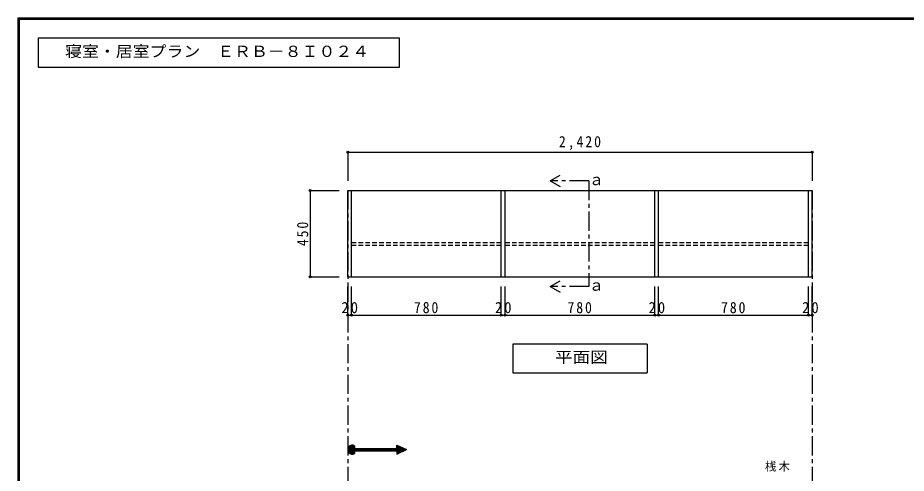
# Model space of a CAD drawing. Units: millimetres at full size, sheet at 1:20. Extents: x -3922 to 3878, y -2932 to 2722.
# Drawn here: x -3922 to 707, y 350 to 2722 of the extents above; entities that cross this region are included whole.
import ezdxf
from ezdxf.enums import TextEntityAlignment as Align

# ---------------------------------------------------------------- set-up
doc = ezdxf.new("R2010")
doc.units = ezdxf.units.MM
doc.header["$LTSCALE"] = 20
doc.header["$PDMODE"] = 32
doc.header["$PDSIZE"] = 10
doc.linetypes.add('CHAIN1', pattern=[8, 5, -1, 1, -1])
doc.linetypes.add('DASHED1', pattern=[1.8, 1.2, -0.6])
for name, color, linetype in [('0-2_本体', 2, 'Continuous'), ('0-3_固定棚', 3, 'Continuous'), ('0-4_可動棚', 3, 'Continuous'), ('0-6_ﾊﾟｲﾌﾟﾊﾝｶﾞｰ', 4, 'Continuous'), ('0-A_文字', 7, 'Continuous'), ('0-B_寸法', 4, 'Continuous'), ('F-1_枠', 6, 'Continuous')]:
    doc.layers.add(name, color=color, linetype=linetype)
doc.styles.add('ＭＳ ゴシック', font='')
doc.styles.get('ＭＳ ゴシック').set_extended_font_data('MS Gothic')

msp = doc.modelspace()

# ---------------------------------------------------------------- linework, layer by layer
at = {"layer": '0-2_本体'}
for p, q in [((-2203.06, 1822.73), (-2183.06, 1822.73)), ((-2203.06, 1372.73), (-2203.06, 1822.73)), ((-2183.06, 1372.73), (-2183.06, 1822.73)), ((-1403.06, 1372.73), (-1403.06, 1822.73)), ((-1403.06, 1822.73), (-1383.06, 1822.73)), ((-1383.06, 1372.73), (-1383.06, 1822.73)), ((-583.06, 1372.73), (-583.06, 1822.73)), ((216.94, 1372.73), (216.94, 1822.73)), ((-2203.06, 1372.73), (-2183.06, 1372.73)), ((-1403.06, 1372.73), (-1383.06, 1372.73)), ((-603.06, 1372.73), (-583.06, 1372.73)), ((196.94, 1372.73), (216.94, 1372.73))]:
    msp.add_line(p, q, dxfattribs=at)
at = {"layer": '0-2_本体', "color": 3}
msp.add_line((-2203.06, 1372.73), (216.94, 1372.73), dxfattribs=at)
at = {"layer": '0-2_本体'}
for points in [[(-603.06, 1372.73), (-603.06, 1822.73), (-583.06, 1822.73)], [(196.94, 1372.73), (196.94, 1822.73), (216.94, 1822.73)]]:
    msp.add_lwpolyline(points, dxfattribs=at)
at = {"layer": '0-3_固定棚'}
for p, q in [((-2183.06, 1822.73), (-1403.06, 1822.73)), ((-583.06, 1822.73), (196.94, 1822.73))]:
    msp.add_line(p, q, dxfattribs=at)
at = {"layer": '0-4_可動棚'}
msp.add_line((-1383.06, 1822.73), (-603.06, 1822.73), dxfattribs=at)
at = {"layer": '0-6_ﾊﾟｲﾌﾟﾊﾝｶﾞｰ', "linetype": 'DASHED1'}
for p, q in [((-1403.06, 1550.22), (-2183.06, 1550.22)), ((-1403.06, 1535.24), (-2183.06, 1535.24)), ((-603.06, 1550.22), (-1383.06, 1550.22)), ((-603.06, 1535.24), (-1383.06, 1535.24)), ((196.94, 1550.22), (-583.06, 1550.22)), ((196.94, 1535.24), (-583.06, 1535.24))]:
    msp.add_line(p, q, dxfattribs=at)
at = {"layer": '0-A_文字'}
for p, q in [((-3815.36, 2615.63), (-3815.36, 2465.63)), ((-1933.23, 2615.63), (-3815.36, 2615.63)), ((-1933.23, 2465.63), (-1933.23, 2615.63)), ((-3815.36, 2465.63), (-1933.23, 2465.63)), ((-1147.61, 1872.73), (-1095.65, 1902.73)), ((-1147.61, 1872.73), (-1095.65, 1842.73)), ((-1147.61, 1322.73), (-1095.65, 1352.73)), ((-1147.61, 1322.73), (-1095.65, 1292.73)), ((-642.46, 1022.73), (-1343.46, 1022.73)), ((-642.46, 1022.73), (-642.46, 872.73)), ((-2203.06, 472.25), (-2179.1, 496.2)), ((-2202.92, 475.22), (-2182.07, 496.06)), ((-2202.87, 469.61), (-2176.46, 496.02)), ((-2202.44, 467.21), (-2174.06, 495.58)), ((-2202.26, 478.71), (-2185.56, 495.4)), ((-2201.81, 465.01), (-2171.87, 494.96)), ((-2201.01, 462.98), (-2169.83, 494.16)), ((-2200.5, 483.29), (-2190.15, 493.65)), ((-2200.07, 461.09), (-2167.95, 493.22)), ((-2198.99, 459.34), (-2167.65, 490.69)), ((-2197.79, 457.72), (-2167.65, 487.86)), ((-2196.46, 456.22), (-2167.65, 485.03)), ((-2195.01, 454.84), (-2167.65, 482.21)), ((-2193.44, 453.58), (-2167.65, 479.38)), ((-2191.75, 452.44), (-2165.7, 478.49)), ((-2189.93, 451.44), (-2162.87, 478.49)), ((-2187.96, 450.57), (-2160.04, 478.49)), ((-2185.84, 449.87), (-2157.22, 478.49)), ((-2183.54, 449.34), (-2167.65, 465.23)), ((-2167.65, 466.7), (-2167.65, 452.15)), ((-2167.65, 466.7), (-1947.16, 466.7)), ((-2166.18, 466.7), (-2154.39, 478.49)), ((-2163.35, 466.7), (-2151.56, 478.49)), ((-2160.52, 466.7), (-2148.73, 478.49)), ((-2157.7, 466.7), (-2145.9, 478.49)), ((-2154.87, 466.7), (-2143.07, 478.49)), ((-2152.04, 466.7), (-2140.24, 478.49)), ((-2149.21, 466.7), (-2137.42, 478.49)), ((-2146.38, 466.7), (-2134.59, 478.49)), ((-2143.55, 466.7), (-2131.76, 478.49)), ((-2140.72, 466.7), (-2128.93, 478.49)), ((-2137.9, 466.7), (-2126.1, 478.49)), ((-2135.07, 466.7), (-2123.27, 478.49)), ((-2132.24, 466.7), (-2120.45, 478.49)), ((-2129.41, 466.7), (-2117.62, 478.49)), ((-2126.58, 466.7), (-2114.79, 478.49)), ((-2123.75, 466.7), (-2111.96, 478.49)), ((-2120.93, 466.7), (-2109.13, 478.49)), ((-2118.1, 466.7), (-2106.3, 478.49)), ((-2115.27, 466.7), (-2103.48, 478.49)), ((-2112.44, 466.7), (-2100.65, 478.49)), ((-2109.61, 466.7), (-2097.82, 478.49)), ((-2106.78, 466.7), (-2094.99, 478.49)), ((-2103.96, 466.7), (-2092.16, 478.49)), ((-2101.13, 466.7), (-2089.33, 478.49)), ((-2098.3, 466.7), (-2086.5, 478.49)), ((-2095.47, 466.7), (-2083.68, 478.49)), ((-2092.64, 466.7), (-2080.85, 478.49)), ((-2089.81, 466.7), (-2078.02, 478.49)), ((-2086.98, 466.7), (-2075.19, 478.49)), ((-2084.16, 466.7), (-2072.36, 478.49)), ((-2081.33, 466.7), (-2069.53, 478.49)), ((-2078.5, 466.7), (-2066.71, 478.49)), ((-2075.67, 466.7), (-2063.88, 478.49)), ((-2072.84, 466.7), (-2061.05, 478.49)), ((-2070.01, 466.7), (-2058.22, 478.49)), ((-2067.19, 466.7), (-2055.39, 478.49)), ((-2064.36, 466.7), (-2052.56, 478.49)), ((-2061.53, 466.7), (-2049.73, 478.49)), ((-2058.7, 466.7), (-2046.91, 478.49)), ((-2055.87, 466.7), (-2044.08, 478.49)), ((-2053.04, 466.7), (-2041.25, 478.49)), ((-2050.22, 466.7), (-2038.42, 478.49)), ((-2047.39, 466.7), (-2035.59, 478.49)), ((-2044.56, 466.7), (-2032.76, 478.49)), ((-2041.73, 466.7), (-2029.94, 478.49)), ((-2038.9, 466.7), (-2027.11, 478.49)), ((-2036.07, 466.7), (-2024.28, 478.49)), ((-2033.24, 466.7), (-2021.45, 478.49)), ((-2030.42, 466.7), (-2018.62, 478.49)), ((-2027.59, 466.7), (-2015.79, 478.49)), ((-2024.76, 466.7), (-2012.97, 478.49)), ((-2021.93, 466.7), (-2010.14, 478.49)), ((-2019.1, 466.7), (-2007.31, 478.49)), ((-2016.27, 466.7), (-2004.48, 478.49)), ((-2013.45, 466.7), (-2001.65, 478.49)), ((-2010.62, 466.7), (-1998.82, 478.49)), ((-2007.79, 466.7), (-1995.99, 478.49)), ((-2004.96, 466.7), (-1993.17, 478.49)), ((-2002.13, 466.7), (-1990.34, 478.49)), ((-1999.3, 466.7), (-1987.51, 478.49)), ((-1996.47, 466.7), (-1984.68, 478.49)), ((-1993.65, 466.7), (-1981.85, 478.49)), ((-1990.82, 466.7), (-1979.02, 478.49)), ((-1987.99, 466.7), (-1976.2, 478.49)), ((-1985.16, 466.7), (-1973.37, 478.49)), ((-1982.33, 466.7), (-1970.54, 478.49)), ((-1979.5, 466.7), (-1967.71, 478.49)), ((-1976.68, 466.7), (-1964.88, 478.49)), ((-1973.85, 466.7), (-1962.05, 478.49)), ((-1971.02, 466.7), (-1959.23, 478.49)), ((-1968.19, 466.7), (-1956.4, 478.49)), ((-1965.36, 466.7), (-1953.57, 478.49)), ((-1962.53, 466.7), (-1950.74, 478.49)), ((-1959.71, 466.7), (-1947.91, 478.49)), ((-1956.88, 466.7), (-1933.65, 489.93)), ((-1954.05, 466.7), (-1931.72, 489.03)), ((-1951.22, 466.7), (-1929.78, 488.13)), ((-1948.39, 466.7), (-1927.85, 487.24)), ((-1947.16, 496.21), (-1896.34, 472.6)), ((-1947.16, 478.49), (-1947.16, 496.21)), ((-1947.16, 493.39), (-1945.23, 495.31)), ((-1947.16, 490.56), (-1943.3, 494.42)), ((-1947.16, 487.73), (-1941.37, 493.52)), ((-1947.16, 484.9), (-1939.44, 492.62)), ((-1947.16, 482.07), (-1937.51, 491.72)), ((-1947.16, 479.24), (-1935.58, 490.83)), ((-1947.16, 465.1), (-1925.92, 486.34)), ((-1947.16, 462.27), (-1923.99, 485.44)), ((-1947.16, 459.45), (-1922.06, 484.55)), ((-1947.16, 456.62), (-1920.13, 483.65)), ((-1947.16, 453.79), (-1918.2, 482.75)), ((-1947.16, 450.96), (-1916.27, 481.85)), ((-1947.16, 448.99), (-1896.34, 472.6)), ((-1947.16, 466.7), (-1947.16, 448.99)), ((-1945.57, 449.73), (-1914.34, 480.96)), ((-1940.28, 452.18), (-1912.4, 480.06)), ((-1935, 454.64), (-1910.47, 479.16)), ((-1929.72, 457.09), (-1908.54, 478.26)), ((-1924.43, 459.54), (-1906.61, 477.37)), ((-1919.15, 462), (-1904.68, 476.47)), ((-1913.87, 464.45), (-1902.75, 475.57)), ((-1908.59, 466.91), (-1900.82, 474.68)), ((-1903.3, 469.36), (-1898.89, 473.78)), ((-1898.02, 471.82), (-1896.95, 472.88)), ((-2181.01, 449.04), (-2167.65, 462.41)), ((-2178.2, 449.02), (-2167.65, 459.58)), ((-2174.98, 449.41), (-2167.65, 456.75)), ((-2171.03, 450.54), (-2167.65, 453.92))]:
    msp.add_line(p, q, dxfattribs=at)
at = {"layer": '0-A_文字', "linetype": 'CHAIN1'}
for p, q in [((-947.61, 1872.73), (-1147.61, 1872.73)), ((-947.61, 1872.73), (-947.61, 1322.73)), ((-2203.06, 1822.73), (-2203.06, -1811.27)), ((216.94, 1822.73), (216.94, -1811.27)), ((-947.61, 1322.73), (-1147.61, 1322.73))]:
    msp.add_line(p, q, dxfattribs=at)
at = {"layer": '0-A_文字'}
for points in [[(-1343.46, 1022.73), (-1343.46, 872.73), (-642.46, 872.73)], [(-2167.65, 493.04), (-2167.65, 478.49), (-1947.16, 478.49)]]:
    msp.add_lwpolyline(points, dxfattribs=at)
msp.add_arc((-2179.45, 472.6), 23.61, 60, 300, dxfattribs=at)
at = {"layer": '0-B_寸法'}
for p, q in [((-2203.06, 2022.73), (-2203.06, 1872.73)), ((-2203.06, 2022.73), (216.94, 2022.73)), ((216.94, 2022.73), (216.94, 1872.73)), ((-2398.06, 1822.73), (-2248.06, 1822.73)), ((-2398.06, 1822.73), (-2398.06, 1372.73)), ((-2398.06, 1372.73), (-2248.06, 1372.73)), ((-2203.06, 1172.73), (-2203.06, 1322.73)), ((-2183.06, 1172.73), (-2183.06, 1322.73)), ((-1403.06, 1172.73), (-1403.06, 1322.73)), ((-1383.06, 1172.73), (-1383.06, 1322.73)), ((-1383.06, 1172.73), (-1383.06, 1322.73)), ((-603.06, 1172.73), (-603.06, 1322.73)), ((-583.06, 1172.73), (-583.06, 1322.73)), ((196.94, 1172.73), (196.94, 1322.73)), ((216.94, 1172.73), (216.94, 1322.73)), ((-2203.06, 1172.73), (-2183.06, 1172.73)), ((-2183.06, 1172.73), (-1403.06, 1172.73)), ((-1403.06, 1172.73), (-1383.06, 1172.73)), ((-1383.06, 1172.73), (-603.06, 1172.73)), ((-603.06, 1172.73), (-583.06, 1172.73)), ((-583.06, 1172.73), (196.94, 1172.73)), ((196.94, 1172.73), (216.94, 1172.73))]:
    msp.add_line(p, q, dxfattribs=at)
at = {"layer": '0-B_寸法', "color": 7}
for p in [(-2203.06, 2022.73), (216.94, 2022.73), (-2398.06, 1822.73), (-2398.06, 1372.73), (-2203.06, 1172.73), (-2183.06, 1172.73), (-1403.06, 1172.73), (-1383.06, 1172.73), (-603.06, 1172.73), (-583.06, 1172.73), (196.94, 1172.73), (216.94, 1172.73)]:
    msp.add_point(p, dxfattribs=at)
at = {"layer": 'F-1_枠'}
for p, q in [((-3922.03, 2722.29), (-3922.03, -2864.37)), ((-3922.03, 2722.29), (3877.97, 2722.29)), ((-3922.03, 2718.96), (3877.97, 2718.96)), ((-3922.03, 2715.63), (3877.97, 2715.63)), ((-3918.7, 2722.29), (-3918.7, -2864.37)), ((-3915.36, 2722.29), (-3915.36, -2864.37))]:
    msp.add_line(p, q, dxfattribs=at)

# ---------------------------------------------------------------- texts
at = {"layer": '0-A_文字', "style": 'ＭＳ ゴシック'}
for s, width, p in [('寝室・居室プラン\u3000ＥＲＢ－８Ｉ０２４', 1.1, (-3675.36, 2500.63)), ('平面図', 1.15, (-1123.46, 907.73))]:
    msp.add_text(s, height=58.65, dxfattribs=dict(at, width=width)).set_placement(p, align=Align.BOTTOM_LEFT)
for p in [(-947.61, 1832.73), (-947.61, 1282.73)]:
    msp.add_text('ａ', height=58.65, dxfattribs=at).set_placement(p, align=Align.BOTTOM_LEFT)
at = {"layer": '0-A_文字', "insert": (-29.26, 358.08), "char_height": 43.99, "attachment_point": 7, "style": 'ＭＳ ゴシック'}
msp.add_mtext('\\T1.17;桟木', dxfattribs=at)
at = {"layer": '0-B_寸法', "color": 7, "char_height": 58.65, "attachment_point": 7, "style": 'ＭＳ ゴシック'}
for s, insert in [('\\T1.28;\\W0.9;2,420', (-1103.06, 2032.73)), ('\\T1.27;\\W0.95;20', (-2235.56, 1182.73)), ('\\T1.27;\\W0.9;780', (-1858.06, 1182.73)), ('\\T1.27;\\W0.95;20', (-1435.56, 1182.73)), ('\\T1.27;\\W0.9;780', (-1058.06, 1182.73)), ('\\T1.27;\\W0.95;20', (-635.56, 1182.73)), ('\\T1.27;\\W0.9;780', (-258.06, 1182.73)), ('\\T1.27;\\W0.95;20', (164.44, 1182.73))]:
    msp.add_mtext(s, dxfattribs=dict(at, insert=insert))
at = {"layer": '0-B_寸法', "color": 7, "insert": (-2408.06, 1532.73), "char_height": 58.65, "attachment_point": 7, "rotation": 90, "style": 'ＭＳ ゴシック'}
msp.add_mtext('\\T1.27;\\W0.9;450', dxfattribs=at)

doc.saveas('drawing.dxf')
